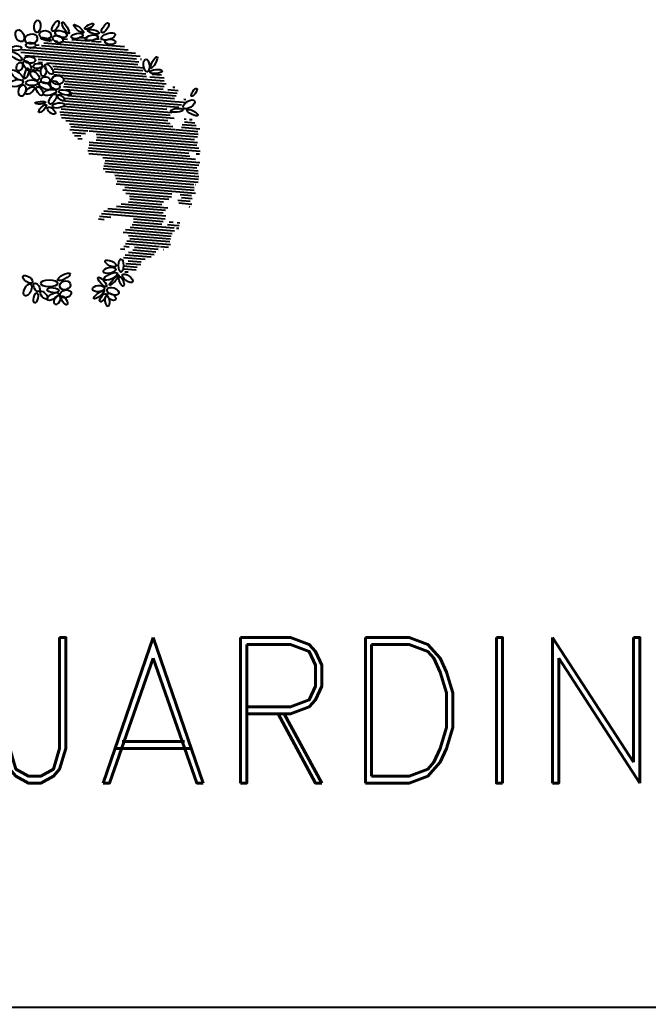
# Model space of a CAD drawing. Header units: millimetres. Extents: x 1590 to 1932, y -48 to 167.
# Drawn here: x 1637.093 to 1638.82, y -17.434 to -14.719 of the extents above; entities that cross this region are included whole.
import ezdxf
from ezdxf.enums import TextEntityAlignment as Align

# ---------------------------------------------------------------- set-up
doc = ezdxf.new("R2010")
doc.units = ezdxf.units.MM
doc.header["$LTSCALE"] = 0.1
doc.header["$MEASUREMENT"] = 0
doc.layers.get('0').update_dxf_attribs({"linetype": 'CONTINUOUS'})
for name, color, linetype in [('CALLES', 3, 'CONTINUOUS'), ('MUEBLES', 1, 'CONTINUOUS'), ('TEXT', 3, 'CONTINUOUS')]:
    doc.layers.add(name, color=color, linetype=linetype)
doc.styles.add('ROMAND', font='romand.shx')

# ---------------------------------------------------------------- blocks, each defined once
blk = doc.blocks.new('E6', base_point=(554.09564, 428.344445))
blk.add_circle((554.330218, 428.344445), 0.234577)
blk = doc.blocks.new('ARB-9')
at = {"color": 0}
for p, q in [((24.2904, 8.5574), (24.2904, 8.5576)), ((24.3014, 8.1134), (24.3014, 8.5675)), ((24.3125, 8.1036), (24.3125, 8.5685)), ((24.3235, 8.5152), (24.3235, 8.5523)), ((24.2794, 8.4985), (24.2794, 8.5138)), ((24.2904, 8.0998), (24.2904, 8.5398)), ((24.3235, 8.1055), (24.3235, 8.5143)), ((24.2683, 8.1486), (24.2683, 8.4817)), ((24.2794, 8.1187), (24.2794, 8.4897)), ((24.3345, 8.0786), (24.3345, 8.4979)), ((24.3456, 8.4805), (24.3456, 8.4969)), ((24.2573, 8.4643), (24.2573, 8.4645)), ((24.2573, 8.4287), (24.2573, 8.4364)), ((24.3456, 8.0841), (24.3456, 8.4634)), ((24.3566, 8.0713), (24.3566, 8.4388)), ((24.3676, 8.0687), (24.3676, 8.4326)), ((24.3787, 7.9977), (24.3787, 8.4326)), ((24.3897, 8.4082), (24.3897, 8.4326)), ((24.2463, 8.3902), (24.2463, 8.4058)), ((24.2573, 8.164), (24.2573, 8.4158)), ((24.3897, 7.9892), (24.3897, 8.407)), ((24.4007, 7.9962), (24.4007, 8.3935)), ((24.5332, 7.9702), (24.5332, 8.3967)), ((24.5442, 7.9605), (24.5442, 8.3934)), ((24.2463, 8.3028), (24.2463, 8.3732)), ((24.4118, 7.9995), (24.4118, 8.3864)), ((24.4228, 7.9434), (24.4228, 8.3882)), ((24.4338, 7.9454), (24.4338, 8.3905)), ((24.4449, 7.9511), (24.4449, 8.3804)), ((24.4559, 7.9003), (24.4559, 8.368)), ((24.467, 7.9227), (24.467, 8.3707)), ((24.478, 7.9316), (24.478, 8.3813)), ((24.489, 7.9778), (24.489, 8.3815)), ((24.5001, 7.9578), (24.5001, 8.3769)), ((24.5111, 7.9639), (24.5111, 8.3858)), ((24.5221, 7.9469), (24.5221, 8.3924)), ((24.5552, 7.9491), (24.5552, 8.3889)), ((24.5663, 7.9397), (24.5663, 8.3707)), ((24.5773, 7.8473), (24.5773, 8.3551)), ((24.2352, 8.3423), (24.2352, 8.3444)), ((24.2352, 8.312), (24.2352, 8.3367)), ((24.5883, 7.8485), (24.5883, 8.3487)), ((24.5994, 8.2805), (24.5994, 8.352)), ((24.6104, 8.2892), (24.6104, 8.3401)), ((24.6214, 8.3067), (24.6214, 8.3321)), ((24.6325, 8.3001), (24.6325, 8.318)), ((24.2463, 8.2577), (24.2463, 8.2956)), ((24.2352, 8.2655), (24.2352, 8.2765)), ((24.2352, 8.2543), (24.2352, 8.2609)), ((24.5994, 7.8594), (24.5994, 8.275)), ((24.6104, 7.8479), (24.6104, 8.2474)), ((24.6214, 7.8491), (24.6214, 8.2431)), ((24.6325, 7.8405), (24.6325, 8.2458)), ((24.6435, 7.8337), (24.6435, 8.2717)), ((24.6545, 7.8781), (24.6545, 8.2714)), ((24.6656, 7.8726), (24.6656, 8.2724)), ((24.6766, 7.8498), (24.6766, 8.2751)), ((24.6876, 7.8316), (24.6876, 8.2695)), ((24.6987, 7.8345), (24.6987, 8.2142)), ((24.7097, 7.8413), (24.7097, 8.2035)), ((24.7207, 7.8353), (24.7207, 8.205)), ((24.7318, 7.8343), (24.7318, 8.2066)), ((24.7428, 7.8316), (24.7428, 8.2087)), ((24.9194, 7.9501), (24.9194, 8.2009)), ((24.9304, 8.1634), (24.9304, 8.2082)), ((24.9414, 8.189), (24.9414, 8.2108)), ((24.7538, 7.8316), (24.7538, 8.1985)), ((24.7649, 7.8316), (24.7649, 8.1603)), ((24.8973, 7.9598), (24.8973, 8.1777)), ((24.9083, 7.948), (24.9083, 8.193)), ((24.7759, 7.8479), (24.7759, 8.1555)), ((24.787, 7.8458), (24.787, 8.1501)), ((24.798, 7.8458), (24.798, 8.1527)), ((24.8201, 7.9319), (24.8201, 8.125)), ((24.8752, 7.9422), (24.8752, 8.1274)), ((24.8863, 7.9505), (24.8863, 8.1446)), ((24.3014, 8.0937), (24.3014, 8.0969)), ((24.809, 7.8389), (24.809, 8.1175)), ((24.8311, 7.9319), (24.8311, 8.1121)), ((24.8421, 7.942), (24.8421, 8.0971)), ((24.8532, 7.9612), (24.8532, 8.0941)), ((24.8642, 7.9673), (24.8642, 8.0984)), ((24.9635, 7.909), (24.9635, 8.0848)), ((24.9745, 7.9182), (24.9745, 8.1017)), ((24.9856, 7.921), (24.9856, 8.1101)), ((24.9966, 7.9221), (24.9966, 8.0884)), ((25.0187, 7.921), (25.0187, 8.0931)), ((25.0297, 7.9626), (25.0297, 8.0974)), ((25.0407, 8.0818), (25.0407, 8.1035)), ((25.0518, 8.0982), (25.0518, 8.1146)), ((25.0628, 7.981), (25.0628, 8.0828)), ((25.0738, 7.9922), (25.0738, 8.0945)), ((25.0849, 8.015), (25.0849, 8.101)), ((25.0959, 8.099), (25.0959, 8.1043)), ((25.107, 8.0302), (25.107, 8.089)), ((25.118, 8.0439), (25.118, 8.0976)), ((25.129, 8.0472), (25.129, 8.0964)), ((25.1401, 8.0783), (25.1401, 8.091)), ((24.3566, 8.0096), (24.3566, 8.0471)), ((24.3676, 7.9981), (24.3676, 8.055)), ((24.9304, 7.9571), (24.9304, 8.0743)), ((24.9414, 7.9605), (24.9414, 8.0724)), ((24.9525, 7.9109), (24.9525, 8.0778)), ((25.0076, 7.9246), (25.0076, 8.0817)), ((25.0407, 7.9675), (25.0407, 8.0604)), ((25.0518, 7.9752), (25.0518, 8.0659)), ((25.0959, 8.0306), (25.0959, 8.0819)), ((24.4118, 7.9401), (24.4118, 7.9811)), ((24.4007, 7.9533), (24.4007, 7.9621)), ((24.5663, 7.8495), (24.5663, 7.9371)), ((24.9304, 7.9174), (24.9304, 7.9332)), ((24.9414, 7.914), (24.9414, 7.9388)), ((25.0297, 7.9272), (25.0297, 7.9591)), ((25.0407, 7.9456), (25.0407, 7.9465)), ((24.4449, 7.9068), (24.4449, 7.9153)), ((24.5221, 7.8987), (24.5221, 7.9068)), ((24.5332, 7.8639), (24.5332, 7.905)), ((24.5442, 7.8575), (24.5442, 7.9138)), ((24.5552, 7.8422), (24.5552, 7.9143)), ((24.8201, 7.8535), (24.8201, 7.8988)), ((24.8311, 7.851), (24.8311, 7.8923)), ((24.8421, 7.8567), (24.8421, 7.9066)), ((24.8532, 7.8495), (24.8532, 7.9017)), ((24.9304, 7.8906), (24.9304, 7.901)), ((24.9414, 7.8921), (24.9414, 7.9129)), ((24.9525, 7.8928), (24.9525, 7.9023)), ((24.5221, 7.876), (24.5221, 7.8862)), ((24.8642, 7.8567), (24.8642, 7.8598)), ((24.6545, 7.8354), (24.6545, 7.8492)), ((24.7759, 7.842), (24.7759, 7.8431))]:
    blk.add_line(p, q, dxfattribs=at)
for p, xscale, yscale, zscale, rotation in [((24.2686, 8.5668), 0.1031575406896552, -0.06868361482758621, 0.1031575406896552, 152.112675), ((24.2993, 8.6064), 0.08440161827586208, -0.03872096068965518, 0.08440161827586208, 263.05435), ((24.3125, 8.6134), 0.1261761579310345, -0.04194771206896552, 0.1261761579310345, 299.935902), ((24.4191, 8.5502), 0.1295863231034483, -0.05208891206896553, 0.1295863231034483, 122.817286), ((24.4259, 8.5502), 0.1163719272413793, -0.0557766279310345, 0.1163719272413793, 72.40862299999999), ((24.2618, 8.5557), 0.1031575406896552, -0.0825125306896552, 0.1031575406896552, 254.7984), ((24.2818, 8.552), 0.08312280517241383, -0.04655734758620691, 0.08312280517241383, 266.487796), ((24.3385, 8.5539), 0.09676347517241382, -0.0557766279310345, 0.09676347517241382, 270), ((24.3449, 8.5539), 0.09377957482758624, -0.04886217000000001, 0.09377957482758624, 319.587694), ((24.3513, 8.5645), 0.07459738758620692, -0.04886217000000001, 0.07459738758620692, 16.690792), ((24.4127, 8.5433), 0.09079568379310346, -0.02765783172413793, 0.09079568379310346, 191.266013), ((24.4387, 8.547), 0.09718974931034487, -0.05946433448275863, 0.09718974931034487, 10.58008), ((24.2285, 8.5124), 0.1031575406896552, -0.05393277000000001, 0.1031575406896552, 180), ((24.3641, 8.5156), 0.07800756206896553, -0.04240867655172414, 0.07800756206896553, 255.613959), ((24.3837, 8.5225), 0.09377957482758624, -0.05254987655172415, 0.09377957482758624, 314.0484609999999), ((24.3773, 8.5156), 0.05498893551724139, -0.003687706551724138, 0.05498893551724139, 270), ((24.4259, 8.4907), 0.106567705862069, 0.04194771206896552, 0.106567705862069, 85.992639), ((24.4451, 8.505), 0.09079568379310346, -0.04194771206896552, 0.09079568379310346, 49.743806), ((24.2354, 8.5018), 0.09974736620689657, -0.07191035689655174, 0.09974736620689657, 270), ((24.2486, 8.4944), 0.08994314482758624, -0.01797758689655173, 0.08994314482758624, 280.4783160000001), ((24.3513, 8.47), 0.1035838055172414, -0.04563541862068967, 0.1035838055172414, 315.909593), ((24.3577, 8.4732), 0.08738551862068968, -0.04517445413793105, 0.08738551862068968, 2.251892), ((24.4127, 8.4806), 0.07459738758620692, -0.05623759241379311, 0.07459738758620692, 270), ((24.4259, 8.4875), 0.106567705862069, -0.05254987655172415, 0.106567705862069, 291.88042), ((24.4421, 8.4944), 0.08397535344827589, -0.04194771206896552, 0.08397535344827589, 321.691422), ((24.4515, 8.4174), 0.1133880362068966, -0.04563541862068967, 0.1133880362068966, 71.749948), ((24.5001, 8.4557), 0.08738551862068968, -0.02074337379310345, 0.08738551862068968, 81.175392), ((24.5099, 8.4525), 0.08738551862068968, -0.02811879620689656, 0.08738551862068968, 40.566776), ((25.2107, 8.4497), 0.09377957482758624, -0.04563541862068967, 0.09377957482758624, 119.944796), ((25.2171, 8.4566), 0.1099778710344828, -0.0557766279310345, 0.1099778710344828, 20.744685), ((24.2187, 8.4516), 0.09974736620689657, -0.03964288965517243, 0.09974736620689657, 205.261598), ((24.2221, 8.4405), 0.1031575406896552, -0.05393277000000001, 0.1031575406896552, 282.305911), ((24.2418, 8.4479), 0.08994314482758624, -0.05762047655172415, 0.08994314482758624, 287.217457), ((24.4097, 8.4382), 0.09718974931034487, -0.07698096620689657, 0.09718974931034487, 266.129052), ((24.4191, 8.4419), 0.08781178344827588, -0.0631520503448276, 0.08781178344827588, 301.793919), ((24.4647, 8.4174), 0.09718974931034487, -0.04563541862068967, 0.09718974931034487, 29.714794), ((24.5197, 8.4456), 0.0809914531034483, -0.03872096068965518, 0.0809914531034483, 306.041986), ((25.2137, 8.4428), 0.0775812879310345, -0.04194771206896552, 0.0775812879310345, 322.530636), ((25.2495, 8.429), 0.08738551862068968, -0.03503325413793104, 0.08738551862068968, 6.885925999999999), ((24.2221, 8.3866), 0.1095515968965518, -0.02857976068965518, 0.1095515968965518, 144.501428), ((24.4515, 8.4068), 0.1069939706896552, -0.04194771206896552, 0.1069939706896552, 277.965534), ((24.4677, 8.4105), 0.07161349655172417, -0.03180650275862069, 0.07161349655172417, 305.188152), ((24.5133, 8.428), 0.1035838055172414, -0.04194771206896552, 0.1035838055172414, 256.776838), ((25.206, 8.3511), 0.1393905537931035, -0.05946433448275863, 0.1393905537931035, 85.44208800000001), ((25.2431, 8.4147), 0.08397535344827589, -0.03825999620689656, 0.08397535344827589, 314.1184079999999), ((24.2153, 8.3289), 0.106567705862069, -0.02857976068965518, 0.106567705862069, 124.601171), ((24.2354, 8.376), 0.09974736620689657, -0.0433306055172414, 0.09974736620689657, 254.828294), ((25.1932, 8.3511), 0.1163719272413793, -0.03872096068965518, 0.1163719272413793, 237.514893), ((25.235, 8.3437), 0.09718974931034487, -0.04194771206896552, 0.09718974931034487, 92.20655800000002), ((25.2448, 8.3437), 0.1099778710344828, -0.04517445413793105, 0.1099778710344828, 56.620077), ((25.2546, 8.3405), 0.0775812879310345, 0.04886217000000001, 0.0775812879310345, 21.157575), ((24.1987, 8.3252), 0.08312280517241383, -0.02857976068965518, 0.08312280517241383, 236.262371), ((24.2251, 8.2713), 0.106567705862069, -0.0433306055172414, 0.106567705862069, 73.987174), ((25.2188, 8.3405), 0.09079568379310346, -0.07375421482758622, 0.09079568379310346, 248.38077), ((25.2512, 8.3368), 0.09420584896551727, -0.06269108586206898, 0.09420584896551727, 252.313808), ((25.2546, 8.3299), 0.08397535344827589, -0.03503325413793104, 0.08397535344827589, 325.179835), ((24.2119, 8.2676), 0.09974736620689657, -0.03226746724137931, 0.09974736620689657, 100.347736), ((24.2085, 8.257), 0.09676347517241382, -0.03595518310344828, 0.09676347517241382, 209.167432), ((24.232, 8.257), 0.119782101724138, -0.05393277000000001, 0.119782101724138, 247.872239), ((24.2418, 8.2427), 0.08994314482758624, -0.0433306055172414, 0.08994314482758624, 270), ((25.2026, 8.1584), 0.1040100796551724, -0.03134553827586208, 0.1040100796551724, 132.760736), ((25.2094, 8.1653), 0.1001736403448276, -0.05254987655172415, 0.1001736403448276, 79.93621999999999), ((25.2188, 8.1653), 0.1133880362068966, -0.02811879620689656, 0.1133880362068966, 47.239264), ((25.1186, 8.127), 0.1001736403448276, -0.04194771206896552, 0.1001736403448276, 109.518547), ((25.1314, 8.127), 0.1069939706896552, -0.04932313448275864, 0.1069939706896552, 73.80598400000001), ((25.1476, 8.1197), 0.1231922668965518, -0.04194771206896552, 0.1231922668965518, 60.76383000000001), ((25.232, 8.1584), 0.0809914531034483, -0.03134553827586208, 0.0809914531034483, 32.228389), ((25.2384, 8.1547), 0.09079568379310346, -0.03503325413793104, 0.09079568379310346, 347.7961789999999), ((25.1544, 8.1127), 0.1163719272413793, -0.02074337379310345, 0.1163719272413793, 39.219307), ((25.2124, 8.1547), 0.1035838055172414, -0.05946433448275863, 0.1035838055172414, 286.618283), ((25.232, 8.1515), 0.0809914531034483, -0.04563541862068967, 0.0809914531034483, 300.195482), ((24.3479, 8.0676), 0.1069939706896552, -0.04932313448275864, 0.1069939706896552, 169.89314), ((25.1412, 8.1058), 0.1099778710344828, -0.04194771206896552, 0.1099778710344828, 175.292933), ((25.151, 8.0989), 0.1035838055172414, -0.04563541862068967, 0.1035838055172414, 301.060408), ((25.1608, 8.1095), 0.08397535344827589, -0.03180650275862069, 0.08397535344827589, 333.206796), ((24.3317, 8.0533), 0.1069939706896552, -0.02811879620689656, 0.1069939706896552, 203.115863), ((24.3479, 8.057), 0.1035838055172414, -0.03503325413793104, 0.1035838055172414, 259.881614), ((24.4937, 7.9625), 0.1035838055172414, -0.03180650275862069, 0.1035838055172414, 259.521684), ((24.4289, 7.8855), 0.07800756206896553, -0.02811879620689656, 0.07800756206896553, 208.929827), ((24.4775, 7.9131), 0.1099778710344828, -0.0557766279310345, 0.1099778710344828, 232.770168), ((24.4839, 7.8993), 0.1035838055172414, -0.03134553827586208, 0.1035838055172414, 292.425598)]:
    blk.add_blockref('E6', p, dxfattribs=dict(xscale=xscale, yscale=yscale, zscale=zscale, rotation=rotation))

msp = doc.modelspace()

# ---------------------------------------------------------------- linework, layer by layer
at = {"layer": 'CALLES', "color": 4, "linetype": 'Continuous'}
msp.add_line((1636.0781, -17.4342), (1655.4007, -17.4342), dxfattribs=at)

# ---------------------------------------------------------------- block references
at = {"layer": 'MUEBLES', "color": 2, "xscale": -0.6986508197169038, "yscale": 0.698650819716903, "zscale": 0.6986508197169048, "rotation": 85.337911762603}
msp.add_blockref('ARB-9', (1644.4433, 1.6336), dxfattribs=at)

# ---------------------------------------------------------------- texts
at = {"layer": 'TEXT', "style": 'ROMAND'}
msp.add_text('JARDIN PERIMETRAL', height=0.4, dxfattribs=at).set_placement((1639.654, -16.8177), align=Align.CENTER)

doc.saveas('drawing.dxf')
